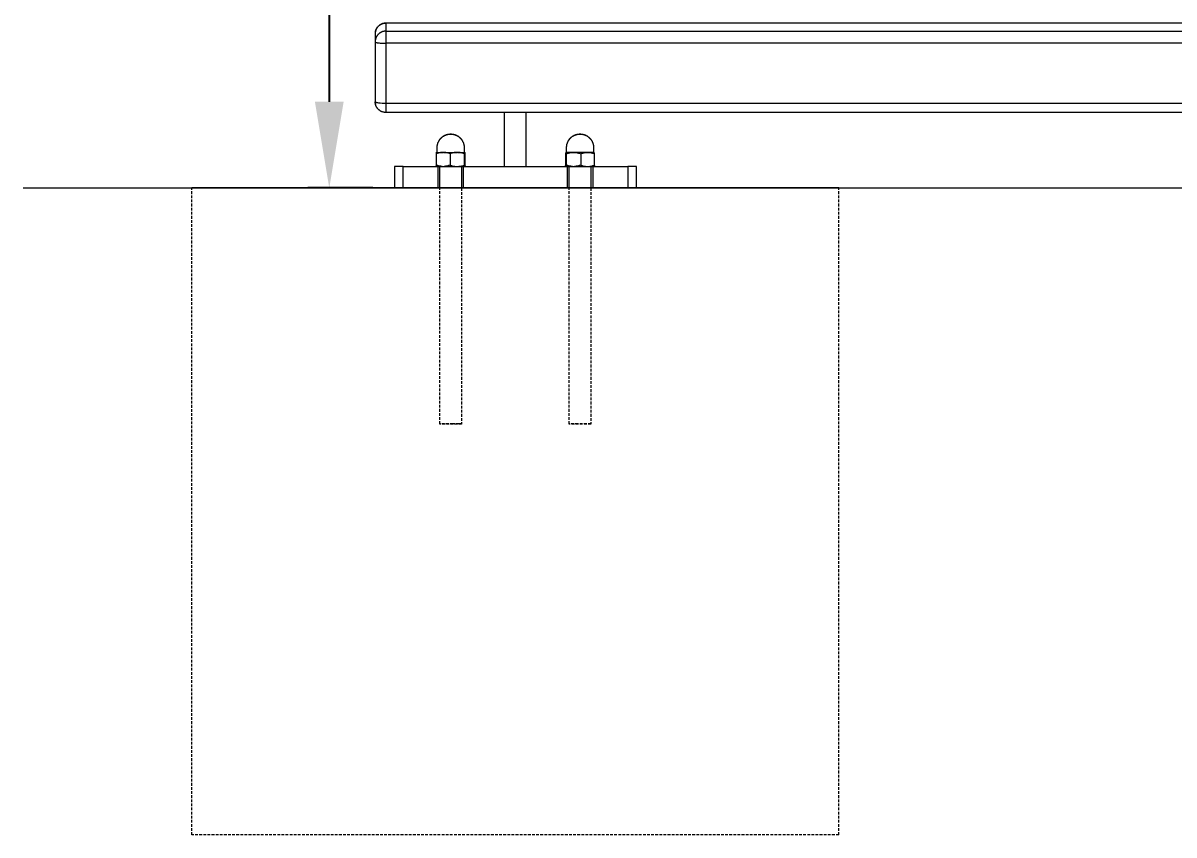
# Model space of a CAD drawing. Header units: millimetres. Extents: x -30 to 4992, y -440 to 3111.
# Drawn here: x -20 to 513, y 2351 to 2727 of the extents above; entities that cross this region are included whole.
import ezdxf

# ---------------------------------------------------------------- set-up
doc = ezdxf.new("R2010")
doc.units = ezdxf.units.MM
doc.linetypes.add('HIDDEN', pattern=[1.905, 1.27, -0.635])
for name, color, linetype, lineweight in [('ZANO_R', 7, 'Continuous', 0), ('ZANO_R_przerywana', 7, 'HIDDEN', 0), ('ZANO_W', 1, 'Continuous', 0)]:
    doc.layers.add(name, color=color, linetype=linetype, lineweight=lineweight)
doc.styles.add('Arial', font='arial.ttf')
doc.styles.get("Standard").update_dxf_attribs({"font": 'ARIALUNI.TTF'})
doc.dimstyles.new('pl i ang', dxfattribs={"dimtxt": 50, "dimasz": 50, "dimexe": 1.25, "dimexo": 0.625, "dimgap": 10, "dimtad": 1, "dimtoh": 1, "dimtxsty": 'Standard', "dimcen": 2.5, "dimclrd": 1, "dimclre": 1, "dimclrt": 1, "dimadec": 0, "dimazin": 0, "dimtfac": 1, "dimtmove": 0, "dimatfit": 3, "dimfxl": 1, "dimarcsym": 1})

# ---------------------------------------------------------------- blocks, each defined once
blk = doc.blocks.new('*D387')
at = {"layer": 'ZANO_W', "color": 1, "lineweight": -2}
for p, q in [((138.93, 3110.68), (111.73, 3110.68)), ((121.73, 3070.68), (121.73, 2690.87)), ((141.92, 2650.87), (111.73, 2650.87))]:
    blk.add_line(p, q, dxfattribs=at)
at = {"layer": 'ZANO_W', "color": 1}
for points in [[(128.39, 3070.68), (115.06, 3070.68), (121.73, 3110.68)], [(115.06, 2690.87), (128.39, 2690.87), (121.73, 2650.87)]]:
    blk.add_solid(points, dxfattribs=at)
at = {"layer": 'ZANO_W', "color": 1, "insert": (91.3, 2880.77), "char_height": 40, "attachment_point": 5, "rotation": 90, "style": 'Arial'}
blk.add_mtext('460', dxfattribs=at)

msp = doc.modelspace()

# ---------------------------------------------------------------- linework, layer by layer
at = {"layer": 'ZANO_R'}
for p, q in [((146.34, 2727.07), (146.5, 2727.13)), ((146.64, 2727.13), (146.48, 2727.08)), ((146.5, 2727.13), (146.67, 2727.17)), ((146.81, 2727.17), (146.64, 2727.13)), ((146.67, 2727.17), (146.83, 2727.22)), ((146.98, 2727.21), (146.81, 2727.17)), ((146.83, 2727.22), (147, 2727.26)), ((147.15, 2727.24), (146.98, 2727.21)), ((147, 2727.26), (147.17, 2727.29)), ((147.32, 2727.27), (147.15, 2727.24)), ((147.17, 2727.29), (147.34, 2727.31)), ((147.5, 2727.29), (147.32, 2727.27)), ((147.34, 2727.31), (147.5, 2727.33)), ((147.5, 2727.33), (147.67, 2727.35)), ((147.67, 2727.31), (147.5, 2727.29)), ((147.67, 2727.35), (147.85, 2727.36)), ((147.84, 2727.31), (147.67, 2727.31)), ((148.02, 2727.32), (147.84, 2727.31)), ((147.85, 2727.36), (148.02, 2727.36)), ((148.02, 2727.35), (148.02, 2727.36)), ((148.02, 2727.35), (148.02, 2727.32)), ((148.02, 2727.32), (148.02, 2723.59)), ((1938.02, 2727.32), (148.02, 2727.32)), ((143.03, 2722.71), (143.02, 2722.53)), ((143.02, 2722.53), (143.02, 2722.36)), ((143.02, 2722.36), (143.02, 2718.75)), ((143.05, 2722.88), (143.03, 2722.71)), ((143.07, 2723.05), (143.05, 2722.88)), ((143.1, 2723.22), (143.07, 2723.05)), ((143.13, 2723.39), (143.1, 2723.22)), ((143.12, 2723.38), (143.16, 2723.54)), ((143.17, 2723.56), (143.13, 2723.39)), ((143.16, 2723.54), (143.2, 2723.71)), ((143.21, 2723.73), (143.17, 2723.56)), ((143.2, 2723.71), (143.25, 2723.87)), ((143.27, 2723.9), (143.21, 2723.73)), ((143.25, 2723.87), (143.3, 2724.03)), ((143.32, 2724.06), (143.27, 2723.9)), ((143.3, 2724.03), (143.36, 2724.19)), ((143.39, 2724.22), (143.32, 2724.06)), ((143.36, 2724.19), (143.43, 2724.35)), ((143.46, 2724.38), (143.39, 2724.22)), ((143.43, 2724.35), (143.5, 2724.51)), ((143.53, 2724.54), (143.46, 2724.38)), ((143.5, 2724.51), (143.58, 2724.66)), ((143.61, 2724.69), (143.53, 2724.54)), ((143.58, 2724.66), (143.66, 2724.81)), ((143.69, 2724.85), (143.61, 2724.69)), ((143.66, 2724.81), (143.74, 2724.96)), ((143.78, 2724.99), (143.69, 2724.85)), ((143.74, 2724.96), (143.83, 2725.1)), ((143.88, 2725.14), (143.78, 2724.99)), ((143.83, 2725.1), (143.93, 2725.24)), ((143.98, 2725.28), (143.88, 2725.14)), ((143.93, 2725.24), (144.03, 2725.38)), ((144.08, 2725.42), (143.98, 2725.28)), ((144.03, 2725.38), (144.14, 2725.52)), ((144.19, 2725.55), (144.08, 2725.42)), ((144.19, 2721.83), (144.08, 2721.7)), ((144.14, 2725.52), (144.25, 2725.65)), ((144.31, 2725.69), (144.19, 2725.55)), ((144.31, 2721.96), (144.19, 2721.83)), ((144.25, 2725.65), (144.36, 2725.77)), ((144.43, 2725.81), (144.31, 2725.69)), ((144.43, 2722.09), (144.31, 2721.96)), ((144.36, 2725.77), (144.48, 2725.9)), ((144.55, 2725.93), (144.43, 2725.81)), ((144.55, 2722.21), (144.43, 2722.09)), ((144.48, 2725.9), (144.6, 2726.01)), ((144.68, 2726.05), (144.55, 2725.93)), ((144.68, 2722.33), (144.55, 2722.21)), ((144.6, 2726.01), (144.73, 2726.13)), ((144.81, 2726.17), (144.68, 2726.05)), ((144.81, 2722.44), (144.68, 2722.33)), ((144.73, 2726.13), (144.86, 2726.24)), ((144.95, 2726.27), (144.81, 2726.17)), ((144.95, 2722.55), (144.81, 2722.44)), ((144.86, 2726.24), (144.99, 2726.34)), ((145.09, 2726.38), (144.95, 2726.27)), ((145.09, 2722.65), (144.95, 2722.55)), ((144.99, 2726.34), (145.13, 2726.44)), ((145.23, 2726.48), (145.09, 2726.38)), ((145.23, 2722.75), (145.09, 2722.65)), ((145.13, 2726.44), (145.27, 2726.54)), ((145.37, 2726.57), (145.23, 2726.48)), ((145.37, 2722.85), (145.23, 2722.75)), ((145.27, 2726.54), (145.42, 2726.63)), ((145.52, 2726.66), (145.37, 2726.57)), ((145.52, 2722.94), (145.37, 2722.85)), ((145.42, 2726.63), (145.57, 2726.72)), ((145.68, 2726.74), (145.52, 2726.66)), ((145.68, 2723.02), (145.52, 2722.94)), ((145.57, 2726.72), (145.72, 2726.8)), ((145.83, 2726.82), (145.68, 2726.74)), ((145.83, 2723.1), (145.68, 2723.02)), ((145.72, 2726.8), (145.87, 2726.88)), ((145.99, 2726.89), (145.83, 2726.82)), ((145.99, 2723.17), (145.83, 2723.1)), ((145.87, 2726.88), (146.02, 2726.95)), ((146.15, 2726.96), (145.99, 2726.89)), ((146.15, 2723.24), (145.99, 2723.17)), ((146.02, 2726.95), (146.18, 2727.01)), ((146.31, 2727.02), (146.15, 2726.96)), ((146.31, 2723.3), (146.15, 2723.24)), ((146.18, 2727.01), (146.34, 2727.07)), ((146.48, 2727.08), (146.31, 2727.02)), ((146.48, 2723.36), (146.31, 2723.3)), ((146.64, 2723.41), (146.48, 2723.36)), ((146.81, 2723.45), (146.64, 2723.41)), ((146.98, 2723.49), (146.81, 2723.45)), ((147.15, 2723.52), (146.98, 2723.49)), ((147.32, 2723.55), (147.15, 2723.52)), ((147.5, 2723.57), (147.32, 2723.55)), ((147.67, 2723.58), (147.5, 2723.57)), ((147.84, 2723.59), (147.67, 2723.58)), ((148.02, 2723.59), (147.84, 2723.59)), ((148.02, 2723.59), (148.02, 2717.97)), ((148.02, 2723.59), (1938.02, 2723.59)), ((143.03, 2718.98), (143.02, 2718.81)), ((143.02, 2718.81), (143.02, 2718.64)), ((143.02, 2718.64), (143.02, 2718.63)), ((143.02, 2718.63), (143.02, 2718.63)), ((143.02, 2718.63), (143.02, 2718.63)), ((143.02, 2718.63), (143.02, 2718.62)), ((143.02, 2718.62), (143.02, 2718.62)), ((143.02, 2718.62), (143.02, 2718.61)), ((143.02, 2718.62), (143.02, 2690.89)), ((143.02, 2718.61), (143.02, 2718.61)), ((143.02, 2718.61), (143.02, 2718.61)), ((143.02, 2718.61), (143.02, 2718.6)), ((143.02, 2718.6), (143.02, 2718.6)), ((143.02, 2718.6), (143.03, 2718.6)), ((143.05, 2719.16), (143.03, 2718.98)), ((143.03, 2718.6), (143.03, 2718.59)), ((143.03, 2718.59), (143.03, 2718.59)), ((143.03, 2718.59), (143.03, 2718.58)), ((143.03, 2718.58), (143.03, 2718.58)), ((143.03, 2718.58), (143.04, 2718.58)), ((143.04, 2718.58), (143.04, 2718.57)), ((143.04, 2718.57), (143.04, 2718.57)), ((143.04, 2718.57), (143.04, 2718.57)), ((143.04, 2718.57), (143.05, 2718.56)), ((143.07, 2719.33), (143.05, 2719.16)), ((143.05, 2718.56), (143.05, 2718.56)), ((143.05, 2718.56), (143.05, 2718.55)), ((143.05, 2718.55), (143.06, 2718.55)), ((143.06, 2718.55), (143.06, 2718.55)), ((143.06, 2718.55), (143.07, 2718.54)), ((143.1, 2719.5), (143.07, 2719.33)), ((143.07, 2718.54), (143.07, 2718.54)), ((143.07, 2718.54), (143.07, 2718.53)), ((143.07, 2718.53), (143.08, 2718.53)), ((143.08, 2718.53), (143.08, 2718.53)), ((143.08, 2718.53), (143.09, 2718.52)), ((143.09, 2718.52), (143.1, 2718.52)), ((143.13, 2719.67), (143.1, 2719.5)), ((143.1, 2718.52), (143.11, 2718.51)), ((143.11, 2718.51), (143.12, 2718.5)), ((143.12, 2718.5), (143.13, 2718.49)), ((143.17, 2719.84), (143.13, 2719.67)), ((143.13, 2718.49), (143.15, 2718.48)), ((143.15, 2718.48), (143.16, 2718.48)), ((143.16, 2718.48), (143.18, 2718.47)), ((143.21, 2720.01), (143.17, 2719.84)), ((143.18, 2718.47), (143.19, 2718.46)), ((143.19, 2718.46), (143.21, 2718.45)), ((143.27, 2720.17), (143.21, 2720.01)), ((143.21, 2718.45), (143.24, 2718.44)), ((143.24, 2718.44), (143.28, 2718.42)), ((143.32, 2720.34), (143.27, 2720.17)), ((143.28, 2718.42), (143.32, 2718.41)), ((143.39, 2720.5), (143.32, 2720.34)), ((143.32, 2718.41), (143.37, 2718.39)), ((143.37, 2718.39), (143.41, 2718.38)), ((143.46, 2720.66), (143.39, 2720.5)), ((143.41, 2718.38), (143.46, 2718.36)), ((143.53, 2720.82), (143.46, 2720.66)), ((143.46, 2718.36), (143.57, 2718.33)), ((143.61, 2720.97), (143.53, 2720.82)), ((143.57, 2718.33), (143.7, 2718.3)), ((143.69, 2721.12), (143.61, 2720.97)), ((143.78, 2721.27), (143.69, 2721.12)), ((143.7, 2718.3), (143.83, 2718.27)), ((143.88, 2721.42), (143.78, 2721.27)), ((143.83, 2718.27), (143.98, 2718.24)), ((143.98, 2721.56), (143.88, 2721.42)), ((144.08, 2721.7), (143.98, 2721.56)), ((143.98, 2718.24), (144.13, 2718.22)), ((144.13, 2718.22), (144.48, 2718.17)), ((144.48, 2718.17), (144.86, 2718.12)), ((144.86, 2718.12), (145.28, 2718.08)), ((145.28, 2718.08), (146.18, 2718.02)), ((146.18, 2718.02), (147.11, 2717.98)), ((147.11, 2717.98), (148.02, 2717.97)), ((148.02, 2717.97), (148.02, 2690.22)), ((1938.02, 2717.97), (148.02, 2717.97)), ((143.02, 2690.89), (143.02, 2690.88)), ((143.02, 2690.88), (143.02, 2690.88)), ((143.02, 2690.88), (143.02, 2690.87)), ((143.02, 2690.7), (143.02, 2690.87)), ((143.02, 2690.87), (143.02, 2690.87)), ((143.02, 2690.87), (143.02, 2690.87)), ((143.02, 2690.87), (143.02, 2690.86)), ((143.02, 2690.86), (143.02, 2690.86)), ((143.02, 2690.86), (143.02, 2690.86)), ((143.02, 2690.86), (143.02, 2690.85)), ((143.02, 2690.85), (143.02, 2690.85)), ((143.02, 2690.85), (143.03, 2690.84)), ((143.03, 2690.52), (143.02, 2690.7)), ((143.03, 2690.84), (143.03, 2690.84)), ((143.03, 2690.84), (143.03, 2690.84)), ((143.03, 2690.84), (143.03, 2690.83)), ((143.03, 2690.83), (143.03, 2690.83)), ((143.03, 2690.83), (143.04, 2690.83)), ((143.04, 2690.35), (143.03, 2690.52)), ((143.04, 2690.83), (143.04, 2690.82)), ((143.04, 2690.82), (143.04, 2690.82)), ((143.04, 2690.82), (143.04, 2690.81)), ((143.04, 2690.81), (143.05, 2690.81)), ((143.07, 2690.18), (143.04, 2690.35)), ((143.05, 2690.81), (143.05, 2690.81)), ((143.05, 2690.81), (143.05, 2690.8)), ((143.05, 2690.8), (143.06, 2690.8)), ((143.06, 2690.8), (143.06, 2690.8)), ((143.06, 2690.8), (143.07, 2690.79)), ((143.07, 2690.79), (143.07, 2690.79)), ((143.07, 2690.79), (143.07, 2690.78)), ((143.07, 2690.78), (143.08, 2690.78)), ((143.09, 2690), (143.07, 2690.18)), ((143.08, 2690.78), (143.08, 2690.78)), ((143.08, 2690.78), (143.09, 2690.77)), ((143.09, 2690.77), (143.1, 2690.76)), ((143.13, 2689.83), (143.09, 2690)), ((143.1, 2690.76), (143.11, 2690.76)), ((143.11, 2690.76), (143.12, 2690.75)), ((143.12, 2690.75), (143.13, 2690.74)), ((143.12, 2689.87), (143.15, 2689.75)), ((143.13, 2690.74), (143.15, 2690.73)), ((143.17, 2689.66), (143.13, 2689.83)), ((143.15, 2690.73), (143.16, 2690.73)), ((143.16, 2690.73), (143.18, 2690.72)), ((143.18, 2690.72), (143.19, 2690.71)), ((143.19, 2690.71), (143.21, 2690.7)), ((143.21, 2690.7), (143.24, 2690.69)), ((143.24, 2690.69), (143.28, 2690.67)), ((143.28, 2690.67), (143.32, 2690.66)), ((143.32, 2690.66), (143.37, 2690.64)), ((143.37, 2690.64), (143.41, 2690.63)), ((143.41, 2690.63), (143.46, 2690.61)), ((143.46, 2690.61), (143.57, 2690.58)), ((143.57, 2690.58), (143.7, 2690.55)), ((143.7, 2690.55), (143.83, 2690.52)), ((143.83, 2690.52), (143.98, 2690.49)), ((143.98, 2690.49), (144.13, 2690.47)), ((144.13, 2690.47), (144.48, 2690.42)), ((144.48, 2690.42), (144.86, 2690.37)), ((144.86, 2690.37), (145.28, 2690.33)), ((145.28, 2690.33), (146.18, 2690.27)), ((146.18, 2690.27), (147.11, 2690.23)), ((147.11, 2690.23), (148.02, 2690.22)), ((148.02, 2690.22), (148.02, 2685.89)), ((148.02, 2690.22), (1938.02, 2690.22)), ((143.21, 2689.5), (143.17, 2689.66)), ((143.26, 2689.33), (143.21, 2689.5)), ((143.32, 2689.16), (143.26, 2689.33)), ((143.38, 2689), (143.32, 2689.16)), ((143.45, 2688.84), (143.38, 2689)), ((143.53, 2688.68), (143.45, 2688.84)), ((143.61, 2688.53), (143.53, 2688.68)), ((143.69, 2688.38), (143.61, 2688.53)), ((143.78, 2688.23), (143.69, 2688.38)), ((143.88, 2688.08), (143.78, 2688.23)), ((143.98, 2687.94), (143.88, 2688.08)), ((144.08, 2687.8), (143.98, 2687.94)), ((144.19, 2687.67), (144.08, 2687.8)), ((144.31, 2687.53), (144.19, 2687.67)), ((144.42, 2687.41), (144.31, 2687.53)), ((144.55, 2687.28), (144.42, 2687.41)), ((144.68, 2687.16), (144.55, 2687.28)), ((144.81, 2687.05), (144.68, 2687.16)), ((144.94, 2686.94), (144.81, 2687.05)), ((145.08, 2686.84), (144.94, 2686.94)), ((145.22, 2686.74), (145.08, 2686.84)), ((145.37, 2686.64), (145.22, 2686.74)), ((145.52, 2686.55), (145.37, 2686.64)), ((145.67, 2686.47), (145.52, 2686.55)), ((145.83, 2686.39), (145.67, 2686.47)), ((145.99, 2686.32), (145.83, 2686.39)), ((146.15, 2686.25), (145.99, 2686.32)), ((146.31, 2686.19), (146.15, 2686.25)), ((146.47, 2686.13), (146.31, 2686.19)), ((146.64, 2686.08), (146.47, 2686.13)), ((146.81, 2686.03), (146.64, 2686.08)), ((146.98, 2685.99), (146.81, 2686.03)), ((147.15, 2685.96), (146.98, 2685.99)), ((147.32, 2685.93), (147.15, 2685.96)), ((147.49, 2685.91), (147.32, 2685.93)), ((147.67, 2685.9), (147.49, 2685.91)), ((147.84, 2685.89), (147.67, 2685.9)), ((148.02, 2685.89), (147.84, 2685.89)), ((1938.02, 2685.89), (148.02, 2685.89)), ((203.02, 2660.87), (203.02, 2685.89)), ((213.02, 2660.87), (213.02, 2685.89)), ((173.16, 2673.6), (173.3, 2673.76)), ((173.3, 2673.76), (173.44, 2673.92)), ((173.31, 2673.71), (173.45, 2673.87)), ((173.44, 2673.92), (173.59, 2674.07)), ((173.45, 2673.87), (173.6, 2674.03)), ((173.59, 2674.07), (173.75, 2674.22)), ((173.6, 2674.03), (173.75, 2674.17)), ((173.75, 2674.22), (173.9, 2674.36)), ((173.75, 2674.17), (173.91, 2674.32)), ((173.9, 2674.36), (174.07, 2674.5)), ((173.91, 2674.32), (174.07, 2674.45)), ((174.07, 2674.5), (174.24, 2674.63)), ((174.07, 2674.45), (174.24, 2674.59)), ((174.24, 2674.63), (174.41, 2674.76)), ((174.24, 2674.59), (174.41, 2674.71)), ((174.41, 2674.76), (174.58, 2674.88)), ((174.41, 2674.71), (174.59, 2674.83)), ((174.58, 2674.88), (174.76, 2675)), ((174.59, 2674.83), (174.77, 2674.95)), ((174.76, 2675), (174.95, 2675.1)), ((174.77, 2674.95), (174.95, 2675.05)), ((174.95, 2675.1), (175.14, 2675.21)), ((174.95, 2675.05), (175.14, 2675.16)), ((175.14, 2675.21), (175.33, 2675.3)), ((175.14, 2675.16), (175.33, 2675.25)), ((175.33, 2675.3), (175.52, 2675.39)), ((175.33, 2675.25), (175.53, 2675.34)), ((175.52, 2675.39), (175.72, 2675.47)), ((175.53, 2675.34), (175.72, 2675.42)), ((175.72, 2675.47), (175.92, 2675.55)), ((175.72, 2675.42), (175.92, 2675.5)), ((175.92, 2675.55), (176.12, 2675.61)), ((175.92, 2675.5), (176.13, 2675.56)), ((176.12, 2675.61), (176.33, 2675.68)), ((176.13, 2675.56), (176.33, 2675.62)), ((176.33, 2675.68), (176.53, 2675.73)), ((176.33, 2675.62), (176.54, 2675.68)), ((176.53, 2675.73), (176.74, 2675.78)), ((176.54, 2675.68), (176.74, 2675.73)), ((176.74, 2675.78), (176.95, 2675.82)), ((176.74, 2675.73), (176.95, 2675.77)), ((176.95, 2675.82), (177.16, 2675.85)), ((176.95, 2675.77), (177.16, 2675.8)), ((177.16, 2675.85), (177.38, 2675.87)), ((177.16, 2675.8), (177.38, 2675.82)), ((177.38, 2675.87), (177.59, 2675.89)), ((177.38, 2675.82), (177.59, 2675.84)), ((177.59, 2675.89), (177.8, 2675.9)), ((177.59, 2675.84), (177.8, 2675.85)), ((177.8, 2675.9), (178.02, 2675.91)), ((177.8, 2675.85), (178.02, 2675.86)), ((178.02, 2675.91), (178.23, 2675.9)), ((178.02, 2675.86), (178.23, 2675.85)), ((178.23, 2675.9), (178.44, 2675.89)), ((178.23, 2675.85), (178.44, 2675.84)), ((178.44, 2675.89), (178.66, 2675.87)), ((178.44, 2675.84), (178.66, 2675.82)), ((178.66, 2675.87), (178.87, 2675.85)), ((178.66, 2675.82), (178.87, 2675.8)), ((178.87, 2675.85), (179.08, 2675.82)), ((178.87, 2675.8), (179.08, 2675.77)), ((179.08, 2675.82), (179.29, 2675.78)), ((179.08, 2675.77), (179.29, 2675.73)), ((179.29, 2675.78), (179.5, 2675.73)), ((179.29, 2675.73), (179.5, 2675.68)), ((179.5, 2675.73), (179.7, 2675.68)), ((179.5, 2675.68), (179.7, 2675.62)), ((179.7, 2675.68), (179.91, 2675.61)), ((179.7, 2675.62), (179.91, 2675.56)), ((179.91, 2675.61), (180.11, 2675.55)), ((179.91, 2675.56), (180.11, 2675.5)), ((180.11, 2675.55), (180.31, 2675.47)), ((180.11, 2675.5), (180.31, 2675.42)), ((180.31, 2675.47), (180.51, 2675.39)), ((180.31, 2675.42), (180.51, 2675.34)), ((180.51, 2675.39), (180.7, 2675.3)), ((180.51, 2675.34), (180.7, 2675.25)), ((180.7, 2675.3), (180.89, 2675.21)), ((180.7, 2675.25), (180.89, 2675.16)), ((180.89, 2675.21), (181.08, 2675.1)), ((180.89, 2675.16), (181.08, 2675.05)), ((181.08, 2675.1), (181.27, 2675)), ((181.08, 2675.05), (181.26, 2674.95)), ((181.26, 2674.95), (181.44, 2674.83)), ((181.27, 2675), (181.45, 2674.88)), ((181.44, 2674.83), (181.62, 2674.71)), ((181.45, 2674.88), (181.62, 2674.76)), ((181.62, 2674.76), (181.8, 2674.63)), ((181.62, 2674.71), (181.79, 2674.59)), ((181.79, 2674.59), (181.96, 2674.45)), ((181.8, 2674.63), (181.96, 2674.5)), ((181.96, 2674.5), (182.13, 2674.36)), ((181.96, 2674.45), (182.12, 2674.32)), ((182.12, 2674.32), (182.28, 2674.17)), ((182.13, 2674.36), (182.29, 2674.22)), ((182.28, 2674.17), (182.44, 2674.03)), ((182.29, 2674.22), (182.44, 2674.07)), ((182.44, 2674.07), (182.59, 2673.92)), ((182.44, 2674.03), (182.58, 2673.87)), ((182.58, 2673.87), (182.73, 2673.71)), ((182.59, 2673.92), (182.73, 2673.76)), ((182.73, 2673.76), (182.87, 2673.6)), ((233.16, 2673.6), (233.3, 2673.76)), ((233.3, 2673.76), (233.44, 2673.92)), ((233.31, 2673.71), (233.45, 2673.87)), ((233.44, 2673.92), (233.59, 2674.07)), ((233.45, 2673.87), (233.6, 2674.03)), ((233.59, 2674.07), (233.75, 2674.22)), ((233.6, 2674.03), (233.75, 2674.17)), ((233.75, 2674.22), (233.9, 2674.36)), ((233.75, 2674.17), (233.91, 2674.32)), ((233.9, 2674.36), (234.07, 2674.5)), ((233.91, 2674.32), (234.07, 2674.45)), ((234.07, 2674.5), (234.24, 2674.63)), ((234.07, 2674.45), (234.24, 2674.59)), ((234.24, 2674.63), (234.41, 2674.76)), ((234.24, 2674.59), (234.41, 2674.71)), ((234.41, 2674.76), (234.58, 2674.88)), ((234.41, 2674.71), (234.59, 2674.83)), ((234.58, 2674.88), (234.76, 2675)), ((234.59, 2674.83), (234.77, 2674.95)), ((234.76, 2675), (234.95, 2675.1)), ((234.77, 2674.95), (234.95, 2675.05)), ((234.95, 2675.1), (235.14, 2675.21)), ((234.95, 2675.05), (235.14, 2675.16)), ((235.14, 2675.21), (235.33, 2675.3)), ((235.14, 2675.16), (235.33, 2675.25)), ((235.33, 2675.3), (235.52, 2675.39)), ((235.33, 2675.25), (235.53, 2675.34)), ((235.52, 2675.39), (235.72, 2675.47)), ((235.53, 2675.34), (235.72, 2675.42)), ((235.72, 2675.47), (235.92, 2675.55)), ((235.72, 2675.42), (235.92, 2675.5)), ((235.92, 2675.55), (236.12, 2675.61)), ((235.92, 2675.5), (236.13, 2675.56)), ((236.12, 2675.61), (236.33, 2675.68)), ((236.13, 2675.56), (236.33, 2675.62)), ((236.33, 2675.68), (236.53, 2675.73)), ((236.33, 2675.62), (236.54, 2675.68)), ((236.53, 2675.73), (236.74, 2675.78)), ((236.54, 2675.68), (236.74, 2675.73)), ((236.74, 2675.78), (236.95, 2675.82)), ((236.74, 2675.73), (236.95, 2675.77)), ((236.95, 2675.82), (237.16, 2675.85)), ((236.95, 2675.77), (237.16, 2675.8)), ((237.16, 2675.85), (237.38, 2675.87)), ((237.16, 2675.8), (237.38, 2675.82)), ((237.38, 2675.87), (237.59, 2675.89)), ((237.38, 2675.82), (237.59, 2675.84)), ((237.59, 2675.89), (237.8, 2675.9)), ((237.59, 2675.84), (237.8, 2675.85)), ((237.8, 2675.9), (238.02, 2675.91)), ((237.8, 2675.85), (238.02, 2675.86)), ((238.02, 2675.91), (238.23, 2675.9)), ((238.02, 2675.86), (238.23, 2675.85)), ((238.23, 2675.9), (238.44, 2675.89)), ((238.23, 2675.85), (238.44, 2675.84)), ((238.44, 2675.89), (238.66, 2675.87)), ((238.44, 2675.84), (238.66, 2675.82)), ((238.66, 2675.87), (238.87, 2675.85)), ((238.66, 2675.82), (238.87, 2675.8)), ((238.87, 2675.85), (239.08, 2675.82)), ((238.87, 2675.8), (239.08, 2675.77)), ((239.08, 2675.82), (239.29, 2675.78)), ((239.08, 2675.77), (239.29, 2675.73)), ((239.29, 2675.78), (239.5, 2675.73)), ((239.29, 2675.73), (239.5, 2675.68)), ((239.5, 2675.73), (239.7, 2675.68)), ((239.5, 2675.68), (239.7, 2675.62)), ((239.7, 2675.68), (239.91, 2675.61)), ((239.7, 2675.62), (239.91, 2675.56)), ((239.91, 2675.61), (240.11, 2675.55)), ((239.91, 2675.56), (240.11, 2675.5)), ((240.11, 2675.55), (240.31, 2675.47)), ((240.11, 2675.5), (240.31, 2675.42)), ((240.31, 2675.47), (240.51, 2675.39)), ((240.31, 2675.42), (240.51, 2675.34)), ((240.51, 2675.39), (240.7, 2675.3)), ((240.51, 2675.34), (240.7, 2675.25)), ((240.7, 2675.3), (240.89, 2675.21)), ((240.7, 2675.25), (240.89, 2675.16)), ((240.89, 2675.21), (241.08, 2675.1)), ((240.89, 2675.16), (241.08, 2675.05)), ((241.08, 2675.1), (241.27, 2675)), ((241.08, 2675.05), (241.26, 2674.95)), ((241.26, 2674.95), (241.44, 2674.83)), ((241.27, 2675), (241.45, 2674.88)), ((241.44, 2674.83), (241.62, 2674.71)), ((241.45, 2674.88), (241.62, 2674.76)), ((241.62, 2674.76), (241.8, 2674.63)), ((241.62, 2674.71), (241.79, 2674.59)), ((241.79, 2674.59), (241.96, 2674.45)), ((241.8, 2674.63), (241.96, 2674.5)), ((241.96, 2674.5), (242.13, 2674.36)), ((241.96, 2674.45), (242.12, 2674.32)), ((242.12, 2674.32), (242.28, 2674.17)), ((242.13, 2674.36), (242.29, 2674.22)), ((242.28, 2674.17), (242.44, 2674.03)), ((242.29, 2674.22), (242.44, 2674.07)), ((242.44, 2674.07), (242.59, 2673.92)), ((242.44, 2674.03), (242.58, 2673.87)), ((242.58, 2673.87), (242.73, 2673.71)), ((242.59, 2673.92), (242.73, 2673.76)), ((242.73, 2673.76), (242.87, 2673.6)), ((171.77, 2669.86), (171.78, 2670.07)), ((171.77, 2669.82), (171.78, 2670.03)), ((171.77, 2669.61), (171.77, 2669.82)), ((171.77, 2667.48), (171.77, 2669.61)), ((171.78, 2670.07), (171.8, 2670.29)), ((171.78, 2670.03), (171.8, 2670.25)), ((171.8, 2670.29), (171.82, 2670.5)), ((171.8, 2670.25), (171.82, 2670.46)), ((171.82, 2670.5), (171.85, 2670.71)), ((171.82, 2670.46), (171.86, 2670.67)), ((171.85, 2670.71), (171.89, 2670.92)), ((171.86, 2670.67), (171.9, 2670.88)), ((171.89, 2670.92), (171.94, 2671.13)), ((171.9, 2670.88), (171.94, 2671.09)), ((171.94, 2671.13), (171.99, 2671.33)), ((171.94, 2671.09), (172, 2671.29)), ((171.99, 2671.33), (172.06, 2671.54)), ((172, 2671.29), (172.06, 2671.5)), ((172.06, 2671.54), (172.12, 2671.74)), ((172.06, 2671.5), (172.13, 2671.7)), ((172.12, 2671.74), (172.2, 2671.94)), ((172.13, 2671.7), (172.2, 2671.9)), ((172.2, 2671.94), (172.28, 2672.14)), ((172.2, 2671.9), (172.28, 2672.1)), ((172.28, 2672.14), (172.37, 2672.33)), ((172.28, 2672.1), (172.37, 2672.29)), ((172.37, 2672.33), (172.46, 2672.53)), ((172.37, 2672.29), (172.47, 2672.48)), ((172.46, 2672.53), (172.56, 2672.71)), ((172.47, 2672.48), (172.57, 2672.67)), ((172.56, 2672.71), (172.67, 2672.9)), ((172.57, 2672.67), (172.68, 2672.85)), ((172.67, 2672.9), (172.79, 2673.08)), ((172.68, 2672.85), (172.79, 2673.03)), ((172.79, 2673.08), (172.91, 2673.26)), ((172.79, 2673.03), (172.91, 2673.21)), ((172.91, 2673.26), (173.03, 2673.43)), ((172.91, 2673.21), (173.04, 2673.38)), ((173.03, 2673.43), (173.16, 2673.6)), ((173.04, 2673.38), (173.17, 2673.55)), ((173.17, 2673.55), (173.31, 2673.71)), ((182.73, 2673.71), (182.86, 2673.55)), ((182.86, 2673.55), (183, 2673.38)), ((182.87, 2673.6), (183, 2673.43)), ((183, 2673.43), (183.13, 2673.26)), ((183, 2673.38), (183.12, 2673.21)), ((183.12, 2673.21), (183.24, 2673.03)), ((183.13, 2673.26), (183.25, 2673.08)), ((183.24, 2673.03), (183.36, 2672.85)), ((183.25, 2673.08), (183.36, 2672.9)), ((183.36, 2672.9), (183.47, 2672.71)), ((183.36, 2672.85), (183.46, 2672.67)), ((183.46, 2672.67), (183.57, 2672.48)), ((183.47, 2672.71), (183.57, 2672.53)), ((183.57, 2672.53), (183.66, 2672.33)), ((183.57, 2672.48), (183.66, 2672.29)), ((183.66, 2672.33), (183.75, 2672.14)), ((183.66, 2672.29), (183.75, 2672.1)), ((183.75, 2672.14), (183.83, 2671.94)), ((183.75, 2672.1), (183.83, 2671.9)), ((183.83, 2671.94), (183.91, 2671.74)), ((183.83, 2671.9), (183.91, 2671.7)), ((183.91, 2671.74), (183.98, 2671.54)), ((183.91, 2671.7), (183.97, 2671.5)), ((183.97, 2671.5), (184.03, 2671.29)), ((183.98, 2671.54), (184.04, 2671.33)), ((184.03, 2671.29), (184.09, 2671.09)), ((184.04, 2671.33), (184.09, 2671.13)), ((184.09, 2671.13), (184.14, 2670.92)), ((184.09, 2671.09), (184.14, 2670.88)), ((184.14, 2670.92), (184.18, 2670.71)), ((184.14, 2670.88), (184.17, 2670.67)), ((184.17, 2670.67), (184.21, 2670.46)), ((184.18, 2670.71), (184.21, 2670.5)), ((184.21, 2670.5), (184.23, 2670.29)), ((184.21, 2670.46), (184.23, 2670.25)), ((184.23, 2670.29), (184.25, 2670.07)), ((184.23, 2670.25), (184.25, 2670.03)), ((184.25, 2670.07), (184.26, 2669.86)), ((184.25, 2670.03), (184.26, 2669.82)), ((184.26, 2669.82), (184.27, 2669.61)), ((184.27, 2669.61), (184.27, 2667.48)), ((231.77, 2669.86), (231.78, 2670.07)), ((231.77, 2669.82), (231.78, 2670.03)), ((231.77, 2669.61), (231.77, 2669.82)), ((231.77, 2667.48), (231.77, 2669.61)), ((231.78, 2670.07), (231.8, 2670.29)), ((231.78, 2670.03), (231.8, 2670.25)), ((231.8, 2670.29), (231.82, 2670.5)), ((231.8, 2670.25), (231.82, 2670.46)), ((231.82, 2670.5), (231.85, 2670.71)), ((231.82, 2670.46), (231.86, 2670.67)), ((231.85, 2670.71), (231.89, 2670.92)), ((231.86, 2670.67), (231.9, 2670.88)), ((231.89, 2670.92), (231.94, 2671.13)), ((231.9, 2670.88), (231.94, 2671.09)), ((231.94, 2671.13), (231.99, 2671.33)), ((231.94, 2671.09), (232, 2671.29)), ((231.99, 2671.33), (232.06, 2671.54)), ((232, 2671.29), (232.06, 2671.5)), ((232.06, 2671.54), (232.12, 2671.74)), ((232.06, 2671.5), (232.13, 2671.7)), ((232.12, 2671.74), (232.2, 2671.94)), ((232.13, 2671.7), (232.2, 2671.9)), ((232.2, 2671.94), (232.28, 2672.14)), ((232.2, 2671.9), (232.28, 2672.1)), ((232.28, 2672.14), (232.37, 2672.33)), ((232.28, 2672.1), (232.37, 2672.29)), ((232.37, 2672.33), (232.46, 2672.53)), ((232.37, 2672.29), (232.47, 2672.48)), ((232.46, 2672.53), (232.56, 2672.71)), ((232.47, 2672.48), (232.57, 2672.67)), ((232.56, 2672.71), (232.67, 2672.9)), ((232.57, 2672.67), (232.68, 2672.85)), ((232.67, 2672.9), (232.79, 2673.08)), ((232.68, 2672.85), (232.79, 2673.03)), ((232.79, 2673.08), (232.91, 2673.26)), ((232.79, 2673.03), (232.91, 2673.21)), ((232.91, 2673.26), (233.03, 2673.43)), ((232.91, 2673.21), (233.04, 2673.38)), ((233.03, 2673.43), (233.16, 2673.6)), ((233.04, 2673.38), (233.17, 2673.55)), ((233.17, 2673.55), (233.31, 2673.71)), ((242.73, 2673.71), (242.86, 2673.55)), ((242.86, 2673.55), (243, 2673.38)), ((242.87, 2673.6), (243, 2673.43)), ((243, 2673.43), (243.13, 2673.26)), ((243, 2673.38), (243.12, 2673.21)), ((243.12, 2673.21), (243.24, 2673.03)), ((243.13, 2673.26), (243.25, 2673.08)), ((243.24, 2673.03), (243.36, 2672.85)), ((243.25, 2673.08), (243.36, 2672.9)), ((243.36, 2672.9), (243.47, 2672.71)), ((243.36, 2672.85), (243.46, 2672.67)), ((243.46, 2672.67), (243.57, 2672.48)), ((243.47, 2672.71), (243.57, 2672.53)), ((243.57, 2672.53), (243.66, 2672.33)), ((243.57, 2672.48), (243.66, 2672.29)), ((243.66, 2672.33), (243.75, 2672.14)), ((243.66, 2672.29), (243.75, 2672.1)), ((243.75, 2672.14), (243.83, 2671.94)), ((243.75, 2672.1), (243.83, 2671.9)), ((243.83, 2671.94), (243.91, 2671.74)), ((243.83, 2671.9), (243.91, 2671.7)), ((243.91, 2671.74), (243.98, 2671.54)), ((243.91, 2671.7), (243.97, 2671.5)), ((243.97, 2671.5), (244.03, 2671.29)), ((243.98, 2671.54), (244.04, 2671.33)), ((244.03, 2671.29), (244.09, 2671.09)), ((244.04, 2671.33), (244.09, 2671.13)), ((244.09, 2671.13), (244.14, 2670.92)), ((244.09, 2671.09), (244.14, 2670.88)), ((244.14, 2670.92), (244.18, 2670.71)), ((244.14, 2670.88), (244.17, 2670.67)), ((244.17, 2670.67), (244.21, 2670.46)), ((244.18, 2670.71), (244.21, 2670.5)), ((244.21, 2670.5), (244.23, 2670.29)), ((244.21, 2670.46), (244.23, 2670.25)), ((244.23, 2670.29), (244.25, 2670.07)), ((244.23, 2670.25), (244.25, 2670.03)), ((244.25, 2670.07), (244.26, 2669.86)), ((244.25, 2670.03), (244.26, 2669.82)), ((244.26, 2669.82), (244.27, 2669.61)), ((244.27, 2669.61), (244.27, 2667.48)), ((171.37, 2666.83), (171.52, 2667.41)), ((171.37, 2666.78), (171.51, 2667.35)), ((171.68, 2666.88), (171.37, 2666.78)), ((171.37, 2666.78), (171.37, 2666.83)), ((171.37, 2661.44), (171.37, 2666.78)), ((171.51, 2667.35), (171.52, 2667.36)), ((171.74, 2667.41), (171.52, 2667.41)), ((171.52, 2667.36), (171.52, 2667.36)), ((171.52, 2667.36), (171.52, 2667.36)), ((171.52, 2667.36), (171.52, 2667.36)), ((171.52, 2667.36), (171.52, 2667.36)), ((171.52, 2667.36), (171.52, 2667.36)), ((171.52, 2667.36), (171.56, 2667.36)), ((171.53, 2667.41), (171.56, 2667.36)), ((171.56, 2667.36), (171.69, 2667.36)), ((171.65, 2667.41), (171.77, 2667.53)), ((171.66, 2667.36), (171.66, 2667.36)), ((171.66, 2667.36), (171.67, 2667.36)), ((171.67, 2667.36), (171.67, 2667.36)), ((171.67, 2667.36), (171.68, 2667.36)), ((171.68, 2667.36), (171.68, 2667.36)), ((171.68, 2667.36), (171.68, 2667.36)), ((171.68, 2667.36), (171.69, 2667.36)), ((171.99, 2666.98), (171.68, 2666.88)), ((171.69, 2667.36), (171.69, 2667.37)), ((171.69, 2667.37), (171.69, 2667.37)), ((171.69, 2667.37), (171.7, 2667.37)), ((171.69, 2667.36), (172.27, 2667.36)), ((171.7, 2667.37), (171.7, 2667.37)), ((171.7, 2667.37), (171.71, 2667.37)), ((171.71, 2667.37), (171.71, 2667.38)), ((171.71, 2667.38), (171.72, 2667.38)), ((171.71, 2667.37), (171.71, 2667.37)), ((171.72, 2667.38), (171.73, 2667.39)), ((171.72, 2667.38), (171.72, 2667.38)), ((171.72, 2667.38), (171.72, 2667.38)), ((171.73, 2667.39), (171.73, 2667.4)), ((171.73, 2667.4), (171.74, 2667.4)), ((171.73, 2667.39), (171.73, 2667.39)), ((171.73, 2667.39), (171.73, 2667.39)), ((171.74, 2667.4), (171.74, 2667.41)), ((171.74, 2667.41), (171.75, 2667.41)), ((171.74, 2667.4), (171.74, 2667.4)), ((171.74, 2667.4), (171.74, 2667.4)), ((171.75, 2667.42), (171.75, 2667.43)), ((171.75, 2667.43), (171.76, 2667.43)), ((171.75, 2667.41), (171.75, 2667.42)), ((171.75, 2667.42), (171.75, 2667.42)), ((171.75, 2667.41), (171.75, 2667.41)), ((171.76, 2667.45), (171.76, 2667.46)), ((171.76, 2667.46), (171.76, 2667.46)), ((171.76, 2667.46), (171.77, 2667.46)), ((171.76, 2667.44), (171.76, 2667.45)), ((171.76, 2667.45), (171.76, 2667.45)), ((171.76, 2667.43), (171.76, 2667.44)), ((171.76, 2667.44), (171.76, 2667.44)), ((171.76, 2667.44), (171.76, 2667.44)), ((171.76, 2667.43), (171.76, 2667.43)), ((171.77, 2667.47), (171.77, 2667.48)), ((171.77, 2667.46), (171.77, 2667.47)), ((171.77, 2667.47), (171.77, 2667.47)), ((172.3, 2667.06), (171.99, 2666.98)), ((172.27, 2667.36), (174.39, 2667.36)), ((172.62, 2667.13), (172.3, 2667.06)), ((172.93, 2667.2), (172.62, 2667.13)), ((173.25, 2667.25), (172.93, 2667.2)), ((173.57, 2667.29), (173.25, 2667.25)), ((173.9, 2667.33), (173.57, 2667.29)), ((174.22, 2667.35), (173.9, 2667.33)), ((174.54, 2667.36), (174.22, 2667.35)), ((174.46, 2667.36), (174.34, 2667.35)), ((174.87, 2667.35), (174.54, 2667.36)), ((174.74, 2667.35), (174.64, 2667.36)), ((174.66, 2667.36), (180.92, 2667.36)), ((175.19, 2667.33), (174.87, 2667.35)), ((175.51, 2667.29), (175.19, 2667.33)), ((175.83, 2667.25), (175.51, 2667.29)), ((176.15, 2667.2), (175.83, 2667.25)), ((176.47, 2667.13), (176.15, 2667.2)), ((176.79, 2667.06), (176.47, 2667.13)), ((177.1, 2666.98), (176.79, 2667.06)), ((177.41, 2666.88), (177.1, 2666.98)), ((177.72, 2666.78), (177.41, 2666.88)), ((178.04, 2666.88), (177.72, 2666.78)), ((177.72, 2666.78), (177.72, 2661.44)), ((178.36, 2666.98), (178.04, 2666.88)), ((178.69, 2667.06), (178.36, 2666.98)), ((179.02, 2667.14), (178.69, 2667.06)), ((179.35, 2667.2), (179.02, 2667.14)), ((179.69, 2667.25), (179.35, 2667.2)), ((180.02, 2667.29), (179.69, 2667.25)), ((180.36, 2667.33), (180.02, 2667.29)), ((180.7, 2667.35), (180.36, 2667.33)), ((181.04, 2667.36), (180.7, 2667.35)), ((180.95, 2667.36), (180.83, 2667.35)), ((181.38, 2667.35), (181.04, 2667.36)), ((181.25, 2667.35), (181.14, 2667.36)), ((181.18, 2667.36), (184.51, 2667.36)), ((181.72, 2667.33), (181.38, 2667.35)), ((182.05, 2667.29), (181.72, 2667.33)), ((182.39, 2667.25), (182.05, 2667.29)), ((182.72, 2667.2), (182.39, 2667.25)), ((183.06, 2667.14), (182.72, 2667.2)), ((183.39, 2667.06), (183.06, 2667.14)), ((183.71, 2666.98), (183.39, 2667.06)), ((184.04, 2666.88), (183.71, 2666.98)), ((184.36, 2666.78), (184.04, 2666.88)), ((184.27, 2667.53), (184.27, 2667.52)), ((184.27, 2667.52), (184.27, 2667.52)), ((184.27, 2667.52), (184.27, 2667.52)), ((184.27, 2667.52), (184.27, 2667.51)), ((184.27, 2667.51), (184.27, 2667.51)), ((184.27, 2667.51), (184.27, 2667.5)), ((184.27, 2667.5), (184.27, 2667.5)), ((184.27, 2667.5), (184.27, 2667.5)), ((184.27, 2667.5), (184.27, 2667.49)), ((184.27, 2667.49), (184.27, 2667.49)), ((184.27, 2667.49), (184.27, 2667.48)), ((184.27, 2667.48), (184.28, 2667.48)), ((184.27, 2667.48), (184.27, 2667.47)), ((184.27, 2667.47), (184.27, 2667.47)), ((184.27, 2667.47), (184.27, 2667.46)), ((184.27, 2667.46), (184.27, 2667.46)), ((184.27, 2667.46), (184.27, 2667.46)), ((184.27, 2667.46), (184.27, 2667.45)), ((184.27, 2667.45), (184.27, 2667.45)), ((184.27, 2667.45), (184.27, 2667.44)), ((184.27, 2667.44), (184.27, 2667.44)), ((184.27, 2667.44), (184.27, 2667.44)), ((184.27, 2667.44), (184.27, 2667.43)), ((184.27, 2667.43), (184.28, 2667.43)), ((184.28, 2667.48), (184.28, 2667.48)), ((184.28, 2667.48), (184.28, 2667.47)), ((184.28, 2667.47), (184.28, 2667.47)), ((184.28, 2667.47), (184.28, 2667.47)), ((184.28, 2667.47), (184.29, 2667.46)), ((184.28, 2667.43), (184.28, 2667.42)), ((184.28, 2667.42), (184.28, 2667.42)), ((184.28, 2667.42), (184.28, 2667.42)), ((184.28, 2667.42), (184.28, 2667.41)), ((184.28, 2667.41), (184.29, 2667.41)), ((184.29, 2667.46), (184.29, 2667.46)), ((184.29, 2667.46), (184.29, 2667.46)), ((184.29, 2667.46), (184.29, 2667.45)), ((184.29, 2667.45), (184.29, 2667.45)), ((184.29, 2667.45), (184.3, 2667.45)), ((184.29, 2667.41), (184.29, 2667.41)), ((184.29, 2667.41), (184.29, 2667.4)), ((184.46, 2667.41), (184.29, 2667.41)), ((184.29, 2667.4), (184.29, 2667.4)), ((184.29, 2667.4), (184.3, 2667.4)), ((184.3, 2667.45), (184.3, 2667.44)), ((184.3, 2667.44), (184.3, 2667.44)), ((184.3, 2667.44), (184.31, 2667.44)), ((184.3, 2667.4), (184.3, 2667.39)), ((184.3, 2667.39), (184.3, 2667.39)), ((184.3, 2667.39), (184.31, 2667.39)), ((184.31, 2667.44), (184.31, 2667.44)), ((184.31, 2667.44), (184.31, 2667.43)), ((184.31, 2667.43), (184.32, 2667.43)), ((184.31, 2667.39), (184.31, 2667.38)), ((184.31, 2667.38), (184.31, 2667.38)), ((184.31, 2667.38), (184.31, 2667.38)), ((184.31, 2667.38), (184.32, 2667.38)), ((184.32, 2667.43), (184.32, 2667.43)), ((184.32, 2667.43), (184.32, 2667.43)), ((184.32, 2667.43), (184.33, 2667.42)), ((184.32, 2667.38), (184.32, 2667.37)), ((184.32, 2667.37), (184.33, 2667.37)), ((184.33, 2667.42), (184.33, 2667.42)), ((184.33, 2667.42), (184.33, 2667.42)), ((184.33, 2667.42), (184.34, 2667.42)), ((184.33, 2667.37), (184.33, 2667.37)), ((184.33, 2667.37), (184.33, 2667.37)), ((184.33, 2667.37), (184.34, 2667.37)), ((184.34, 2667.42), (184.34, 2667.42)), ((184.34, 2667.42), (184.34, 2667.42)), ((184.34, 2667.42), (184.35, 2667.41)), ((184.34, 2667.37), (184.34, 2667.37)), ((184.34, 2667.37), (184.34, 2667.36)), ((184.34, 2667.36), (184.35, 2667.36)), ((184.35, 2667.41), (184.35, 2667.41)), ((184.35, 2667.41), (184.36, 2667.41)), ((184.35, 2667.36), (184.35, 2667.36)), ((184.35, 2667.36), (184.36, 2667.36)), ((184.36, 2667.41), (184.36, 2667.41)), ((184.36, 2667.41), (184.36, 2667.41)), ((184.36, 2667.41), (184.37, 2667.41)), ((184.36, 2667.36), (184.36, 2667.36)), ((184.36, 2667.36), (184.36, 2667.36)), ((184.36, 2667.36), (184.37, 2667.36)), ((184.51, 2667.36), (184.36, 2666.78)), ((184.36, 2661.44), (184.36, 2666.78)), ((184.37, 2667.41), (184.37, 2667.41)), ((184.37, 2667.41), (184.38, 2667.41)), ((184.5, 2667.41), (184.46, 2667.41)), ((184.51, 2667.41), (184.5, 2667.41)), ((184.52, 2667.41), (184.51, 2667.41)), ((184.66, 2666.78), (184.51, 2667.36)), ((184.52, 2667.41), (184.52, 2667.41)), ((184.66, 2666.83), (184.52, 2667.41)), ((184.52, 2667.41), (184.52, 2667.41)), ((184.52, 2667.41), (184.52, 2667.41)), ((184.52, 2667.41), (184.52, 2667.41)), ((184.52, 2667.41), (184.52, 2667.41)), ((184.52, 2667.41), (184.52, 2667.41)), ((184.65, 2666.83), (184.66, 2666.83)), ((184.66, 2666.78), (184.66, 2666.83)), ((184.66, 2661.44), (184.66, 2666.78)), ((231.37, 2666.83), (231.51, 2667.41)), ((231.37, 2666.78), (231.52, 2667.36)), ((231.38, 2666.83), (231.37, 2666.83)), ((231.37, 2666.78), (231.37, 2666.83)), ((231.37, 2661.44), (231.37, 2666.78)), ((231.51, 2667.41), (231.52, 2667.41)), ((231.52, 2667.41), (231.52, 2667.41)), ((231.52, 2667.41), (231.52, 2667.41)), ((231.52, 2667.41), (231.52, 2667.41)), ((231.52, 2667.41), (231.52, 2667.41)), ((231.52, 2667.41), (231.52, 2667.41)), ((231.52, 2667.41), (231.52, 2667.41)), ((231.52, 2667.41), (231.53, 2667.41)), ((231.52, 2667.36), (231.67, 2666.78)), ((231.53, 2667.41), (231.57, 2667.41)), ((234.9, 2667.36), (231.53, 2667.36)), ((231.57, 2667.41), (231.74, 2667.41)), ((231.65, 2667.41), (231.77, 2667.53)), ((231.66, 2667.36), (231.66, 2667.36)), ((231.66, 2667.36), (231.67, 2667.36)), ((231.67, 2667.36), (231.67, 2667.36)), ((231.67, 2667.36), (231.68, 2667.36)), ((231.67, 2666.78), (231.99, 2666.88)), ((231.67, 2661.44), (231.67, 2666.78)), ((231.68, 2667.36), (231.68, 2667.36)), ((231.68, 2667.36), (231.68, 2667.36)), ((231.68, 2667.36), (231.69, 2667.36)), ((231.69, 2667.36), (231.69, 2667.37)), ((231.69, 2667.37), (231.69, 2667.37)), ((231.69, 2667.37), (231.7, 2667.37)), ((231.7, 2667.37), (231.7, 2667.37)), ((231.7, 2667.37), (231.71, 2667.37)), ((231.71, 2667.37), (231.71, 2667.38)), ((231.71, 2667.38), (231.72, 2667.38)), ((231.71, 2667.37), (231.71, 2667.37)), ((231.72, 2667.38), (231.73, 2667.39)), ((231.72, 2667.38), (231.72, 2667.38)), ((231.72, 2667.38), (231.72, 2667.38)), ((231.73, 2667.39), (231.73, 2667.4)), ((231.73, 2667.4), (231.74, 2667.4)), ((231.73, 2667.39), (231.73, 2667.39)), ((231.73, 2667.39), (231.73, 2667.39)), ((231.74, 2667.4), (231.74, 2667.41)), ((231.74, 2667.41), (231.75, 2667.41)), ((231.74, 2667.4), (231.74, 2667.4)), ((231.74, 2667.4), (231.74, 2667.4)), ((231.75, 2667.42), (231.75, 2667.43)), ((231.75, 2667.43), (231.76, 2667.43)), ((231.75, 2667.41), (231.75, 2667.42)), ((231.75, 2667.42), (231.75, 2667.42)), ((231.75, 2667.41), (231.75, 2667.41)), ((231.76, 2667.45), (231.76, 2667.46)), ((231.76, 2667.46), (231.76, 2667.46)), ((231.76, 2667.46), (231.77, 2667.46)), ((231.76, 2667.44), (231.76, 2667.45)), ((231.76, 2667.45), (231.76, 2667.45)), ((231.76, 2667.43), (231.76, 2667.44)), ((231.76, 2667.44), (231.76, 2667.44)), ((231.76, 2667.44), (231.76, 2667.44)), ((231.76, 2667.43), (231.76, 2667.43)), ((231.77, 2667.47), (231.77, 2667.48)), ((231.77, 2667.46), (231.77, 2667.47)), ((231.77, 2667.47), (231.77, 2667.47)), ((231.99, 2666.88), (232.32, 2666.98)), ((232.32, 2666.98), (232.65, 2667.06)), ((232.65, 2667.06), (232.98, 2667.14)), ((232.98, 2667.14), (233.31, 2667.2)), ((233.31, 2667.2), (233.64, 2667.25)), ((233.64, 2667.25), (233.98, 2667.29)), ((233.98, 2667.29), (234.32, 2667.33)), ((234.32, 2667.33), (234.65, 2667.35)), ((234.65, 2667.35), (234.99, 2667.36)), ((234.99, 2667.36), (235.33, 2667.35)), ((241.39, 2667.36), (235.08, 2667.36)), ((235.33, 2667.35), (235.67, 2667.33)), ((235.67, 2667.33), (236.01, 2667.29)), ((236.01, 2667.29), (236.34, 2667.25)), ((236.34, 2667.25), (236.68, 2667.2)), ((236.68, 2667.2), (237.01, 2667.14)), ((237.01, 2667.14), (237.34, 2667.06)), ((237.34, 2667.06), (237.67, 2666.98)), ((237.67, 2666.98), (237.99, 2666.88)), ((237.99, 2666.88), (238.32, 2666.78)), ((238.32, 2666.78), (238.62, 2666.88)), ((238.32, 2666.78), (238.32, 2661.44)), ((238.62, 2666.88), (238.93, 2666.98)), ((238.93, 2666.98), (239.24, 2667.06)), ((239.24, 2667.06), (239.56, 2667.13)), ((239.56, 2667.13), (239.88, 2667.2)), ((239.88, 2667.2), (240.2, 2667.25)), ((240.2, 2667.25), (240.52, 2667.29)), ((240.52, 2667.29), (240.84, 2667.33)), ((240.84, 2667.33), (241.16, 2667.35)), ((241.16, 2667.35), (241.49, 2667.36)), ((241.49, 2667.36), (241.81, 2667.35)), ((243.74, 2667.36), (241.57, 2667.36)), ((241.81, 2667.35), (242.14, 2667.33)), ((242.14, 2667.33), (242.46, 2667.29)), ((242.46, 2667.29), (242.78, 2667.25)), ((242.78, 2667.25), (243.1, 2667.2)), ((243.1, 2667.2), (243.42, 2667.13)), ((243.42, 2667.13), (243.73, 2667.06)), ((243.73, 2667.06), (244.04, 2666.98)), ((244.33, 2667.36), (243.74, 2667.36)), ((244.04, 2666.98), (244.35, 2666.88)), ((244.27, 2667.53), (244.27, 2667.52)), ((244.27, 2667.52), (244.27, 2667.52)), ((244.27, 2667.52), (244.27, 2667.52)), ((244.27, 2667.52), (244.27, 2667.51)), ((244.27, 2667.51), (244.27, 2667.51)), ((244.27, 2667.51), (244.27, 2667.5)), ((244.27, 2667.5), (244.27, 2667.5)), ((244.27, 2667.5), (244.27, 2667.5)), ((244.27, 2667.5), (244.27, 2667.49)), ((244.27, 2667.49), (244.27, 2667.49)), ((244.27, 2667.49), (244.27, 2667.48)), ((244.27, 2667.48), (244.28, 2667.48)), ((244.27, 2667.48), (244.27, 2667.47)), ((244.27, 2667.47), (244.27, 2667.47)), ((244.27, 2667.47), (244.27, 2667.46)), ((244.27, 2667.46), (244.27, 2667.46)), ((244.27, 2667.46), (244.27, 2667.46)), ((244.27, 2667.46), (244.27, 2667.45)), ((244.27, 2667.45), (244.27, 2667.45)), ((244.27, 2667.45), (244.27, 2667.44)), ((244.27, 2667.44), (244.27, 2667.44)), ((244.27, 2667.44), (244.27, 2667.44)), ((244.27, 2667.44), (244.27, 2667.43)), ((244.27, 2667.43), (244.28, 2667.43)), ((244.28, 2667.48), (244.28, 2667.48)), ((244.28, 2667.48), (244.28, 2667.47)), ((244.28, 2667.47), (244.28, 2667.47)), ((244.28, 2667.47), (244.28, 2667.46)), ((244.28, 2667.46), (244.29, 2667.46)), ((244.28, 2667.43), (244.28, 2667.43)), ((244.28, 2667.43), (244.28, 2667.42)), ((244.28, 2667.42), (244.28, 2667.42)), ((244.28, 2667.42), (244.28, 2667.41)), ((244.28, 2667.41), (244.29, 2667.41)), ((244.29, 2667.46), (244.29, 2667.46)), ((244.29, 2667.46), (244.29, 2667.45)), ((244.29, 2667.45), (244.29, 2667.45)), ((244.29, 2667.45), (244.3, 2667.45)), ((244.29, 2667.41), (244.29, 2667.41)), ((244.29, 2667.41), (244.29, 2667.4)), ((244.29, 2667.41), (244.51, 2667.41)), ((244.29, 2667.4), (244.29, 2667.4)), ((244.29, 2667.4), (244.29, 2667.4)), ((244.29, 2667.4), (244.3, 2667.4)), ((244.3, 2667.45), (244.3, 2667.45)), ((244.3, 2667.45), (244.3, 2667.44)), ((244.3, 2667.44), (244.3, 2667.44)), ((244.3, 2667.44), (244.31, 2667.44)), ((244.3, 2667.4), (244.3, 2667.39)), ((244.3, 2667.39), (244.3, 2667.39)), ((244.3, 2667.39), (244.31, 2667.39)), ((244.31, 2667.44), (244.31, 2667.43)), ((244.31, 2667.43), (244.31, 2667.43)), ((244.31, 2667.43), (244.32, 2667.43)), ((244.31, 2667.39), (244.31, 2667.38)), ((244.31, 2667.38), (244.31, 2667.38)), ((244.31, 2667.38), (244.32, 2667.38)), ((244.32, 2667.43), (244.32, 2667.43)), ((244.32, 2667.43), (244.32, 2667.42)), ((244.32, 2667.42), (244.33, 2667.42)), ((244.32, 2667.38), (244.32, 2667.38)), ((244.32, 2667.38), (244.32, 2667.37)), ((244.32, 2667.37), (244.33, 2667.37)), ((244.33, 2667.42), (244.33, 2667.42)), ((244.33, 2667.42), (244.34, 2667.42)), ((244.33, 2667.37), (244.33, 2667.37)), ((244.33, 2667.37), (244.33, 2667.37)), ((244.33, 2667.37), (244.34, 2667.37)), ((244.47, 2667.36), (244.33, 2667.36)), ((244.34, 2667.42), (244.34, 2667.42)), ((244.34, 2667.42), (244.34, 2667.42)), ((244.34, 2667.42), (244.35, 2667.41)), ((244.34, 2667.37), (244.34, 2667.37)), ((244.34, 2667.37), (244.34, 2667.36)), ((244.34, 2667.36), (244.35, 2667.36)), ((244.35, 2667.41), (244.35, 2667.41)), ((244.35, 2667.41), (244.36, 2667.41)), ((244.35, 2667.36), (244.35, 2667.36)), ((244.35, 2667.36), (244.36, 2667.36)), ((244.35, 2666.88), (244.66, 2666.78)), ((244.36, 2667.41), (244.36, 2667.41)), ((244.36, 2667.41), (244.36, 2667.41)), ((244.36, 2667.36), (244.36, 2667.36)), ((244.36, 2667.36), (244.36, 2667.36)), ((244.36, 2667.36), (244.37, 2667.36)), ((244.37, 2667.36), (244.37, 2667.36)), ((244.51, 2667.41), (244.47, 2667.36)), ((244.51, 2667.36), (244.47, 2667.36)), ((244.66, 2666.83), (244.51, 2667.41)), ((244.52, 2667.36), (244.51, 2667.36)), ((244.51, 2667.36), (244.51, 2667.36)), ((244.52, 2667.36), (244.52, 2667.35)), ((244.52, 2667.36), (244.52, 2667.36)), ((244.52, 2667.36), (244.52, 2667.36)), ((244.52, 2667.36), (244.52, 2667.36)), ((244.66, 2666.78), (244.52, 2667.35)), ((244.66, 2666.78), (244.66, 2666.83)), ((244.66, 2661.44), (244.66, 2666.78)), ((151.92, 2660.87), (151.92, 2650.87)), ((151.93, 2660.87), (151.93, 2650.87)), ((155.92, 2660.87), (151.93, 2660.87)), ((155.92, 2660.87), (203.02, 2660.87)), ((155.92, 2650.87), (155.92, 2660.87)), ((171.02, 2660.91), (171.48, 2660.91)), ((171.7, 2661.32), (171.37, 2661.44)), ((171.5, 2660.87), (171.37, 2661.44)), ((172.04, 2661.22), (171.7, 2661.32)), ((172.02, 2660.87), (172.02, 2650.87)), ((172.38, 2661.14), (172.04, 2661.22)), ((172.72, 2661.06), (172.38, 2661.14)), ((173.06, 2660.99), (172.72, 2661.06)), ((173.02, 2650.87), (173.02, 2660.78)), ((173.4, 2660.94), (173.06, 2660.99)), ((173.75, 2660.9), (173.4, 2660.94)), ((173.64, 2660.91), (173.53, 2660.92)), ((174.1, 2660.87), (173.75, 2660.9)), ((175.34, 2660.9), (174.99, 2660.87)), ((175.68, 2660.94), (175.34, 2660.9)), ((175.46, 2660.91), (175.35, 2660.9)), ((175.74, 2660.95), (175.65, 2660.93)), ((176.03, 2660.99), (175.68, 2660.94)), ((176.37, 2661.06), (176.03, 2660.99)), ((176.71, 2661.14), (176.37, 2661.06)), ((177.05, 2661.22), (176.71, 2661.14)), ((177.39, 2661.33), (177.05, 2661.22)), ((177.72, 2661.44), (177.39, 2661.33)), ((177.72, 2661.44), (178.06, 2661.32)), ((178.06, 2661.32), (178.41, 2661.22)), ((178.41, 2661.22), (178.77, 2661.14)), ((178.77, 2661.14), (179.12, 2661.06)), ((179.12, 2661.06), (179.48, 2660.99)), ((179.48, 2660.99), (179.84, 2660.94)), ((179.84, 2660.94), (180.21, 2660.9)), ((180.21, 2660.9), (180.57, 2660.87)), ((181.51, 2660.87), (181.75, 2660.88)), ((181.75, 2660.88), (181.99, 2660.91)), ((181.99, 2660.91), (182.01, 2660.91)), ((182.01, 2660.91), (182.41, 2660.96)), ((182.01, 2660.91), (182.09, 2660.92)), ((182.41, 2660.96), (182.8, 2661.03)), ((182.8, 2661.03), (183.2, 2661.11)), ((183.02, 2660.78), (183.02, 2650.87)), ((183.2, 2661.11), (183.59, 2661.21)), ((183.59, 2661.21), (183.98, 2661.32)), ((183.98, 2661.32), (184.36, 2661.44)), ((184.02, 2650.87), (184.02, 2660.87)), ((184.36, 2661.44), (184.49, 2660.87)), ((184.53, 2660.87), (184.66, 2661.44)), ((184.55, 2660.91), (185.02, 2660.91)), ((203.02, 2660.87), (213.02, 2660.87)), ((213.02, 2660.87), (260.11, 2660.87)), ((231.48, 2660.91), (231.02, 2660.91)), ((231.5, 2660.87), (231.37, 2661.44)), ((231.67, 2661.44), (231.54, 2660.87)), ((232.02, 2661.32), (231.67, 2661.44)), ((232.37, 2661.22), (232.02, 2661.32)), ((232.02, 2660.87), (232.02, 2650.87)), ((232.72, 2661.14), (232.37, 2661.22)), ((233.08, 2661.06), (232.72, 2661.14)), ((233.02, 2650.87), (233.02, 2660.78)), ((233.44, 2660.99), (233.08, 2661.06)), ((233.8, 2660.94), (233.44, 2660.99)), ((234.16, 2660.9), (233.8, 2660.94)), ((234.52, 2660.87), (234.16, 2660.9)), ((235.82, 2660.9), (235.46, 2660.87)), ((236.19, 2660.94), (235.82, 2660.9)), ((236.55, 2660.99), (236.19, 2660.94)), ((236.91, 2661.06), (236.55, 2660.99)), ((237.26, 2661.14), (236.91, 2661.06)), ((237.62, 2661.22), (237.26, 2661.14)), ((237.97, 2661.32), (237.62, 2661.22)), ((238.32, 2661.44), (237.97, 2661.32)), ((238.32, 2661.44), (238.65, 2661.33)), ((238.65, 2661.33), (238.98, 2661.22)), ((238.98, 2661.22), (239.32, 2661.14)), ((239.32, 2661.14), (239.66, 2661.06)), ((239.66, 2661.06), (240, 2660.99)), ((240, 2660.99), (240.35, 2660.94)), ((240.35, 2660.94), (240.69, 2660.9)), ((240.69, 2660.9), (241.04, 2660.87)), ((241.93, 2660.87), (242.28, 2660.9)), ((242.28, 2660.9), (242.63, 2660.94)), ((242.63, 2660.94), (242.97, 2660.99)), ((242.97, 2660.99), (243.32, 2661.06)), ((243.02, 2660.78), (243.02, 2650.87)), ((243.32, 2661.06), (243.66, 2661.14)), ((243.66, 2661.14), (243.99, 2661.22)), ((243.99, 2661.22), (244.33, 2661.32)), ((244.02, 2650.87), (244.02, 2660.87)), ((244.33, 2661.32), (244.66, 2661.44)), ((244.53, 2660.87), (244.66, 2661.44)), ((245.02, 2660.91), (244.55, 2660.91)), ((260.11, 2660.87), (260.11, 2650.87)), ((264.11, 2660.87), (260.11, 2660.87)), ((264.11, 2650.87), (264.11, 2660.87)), ((358, 2650.87), (58, 2650.87)), ((151.93, 2650.87), (155.92, 2650.87)), ((155.92, 2650.87), (260.11, 2650.87)), ((173.02, 2650.24), (173.02, 2650.87)), ((183.02, 2650.87), (183.02, 2650.24)), ((233.02, 2650.24), (233.02, 2650.87)), ((243.02, 2650.87), (243.02, 2650.24)), ((260.11, 2650.87), (264.11, 2650.87))]:
    msp.add_line(p, q, dxfattribs=at)
msp.add_lwpolyline([(-20.28, 2650.87), (4954.2, 2650.87)], dxfattribs=at)
at = {"layer": 'ZANO_R_przerywana'}
for p, q in [((58, 2350.87), (58, 2650.87)), ((173.02, 2541.41), (173.02, 2650.87)), ((183.02, 2650.87), (183.02, 2541.41)), ((233.02, 2541.41), (233.02, 2650.87)), ((243.02, 2650.87), (243.02, 2541.41)), ((358, 2350.87), (358, 2650.87)), ((179.02, 2541.46), (173.02, 2541.46)), ((183.01, 2541.41), (173.02, 2541.41)), ((181.88, 2541.46), (179.02, 2541.46)), ((182.75, 2541.46), (181.88, 2541.46)), ((182.96, 2541.46), (182.75, 2541.46)), ((183.01, 2541.46), (182.96, 2541.46)), ((183.01, 2541.46), (183.02, 2541.46)), ((183.02, 2541.46), (183.01, 2541.46)), ((183.01, 2541.46), (183.01, 2541.46)), ((183.02, 2541.46), (183.02, 2541.46)), ((183.02, 2541.46), (183.02, 2541.46)), ((237.01, 2541.46), (233.02, 2541.46)), ((243.02, 2541.41), (233.02, 2541.41)), ((243.01, 2541.46), (237.01, 2541.46)), ((243.01, 2541.41), (243.02, 2541.41)), ((243.02, 2541.41), (243.02, 2541.41)), ((358, 2350.87), (58, 2350.87))]:
    msp.add_line(p, q, dxfattribs=at)

# ---------------------------------------------------------------- dimensions: what is measured, and where the dimension line sits
at = {"layer": 'ZANO_W'}
dim = msp.add_linear_dim(base=(121.73, 2650.87), p1=(148.93, 3110.68), p2=(151.92, 2650.87), angle=90, dimstyle='pl i ang', override={"dimtxt": 40, "dimasz": 40, "dimexe": 10, "dimexo": 10, "dimtoh": 0, "dimdec": 0, "dimtxsty": 'Arial', "dimtdec": 0, "dimtmove": 1}, dxfattribs=at)
dim.commit()
dim.dimension.update_dxf_attribs({"geometry": '*D387', "text_midpoint": (91.3, 2880.77)})

doc.saveas('drawing.dxf')
